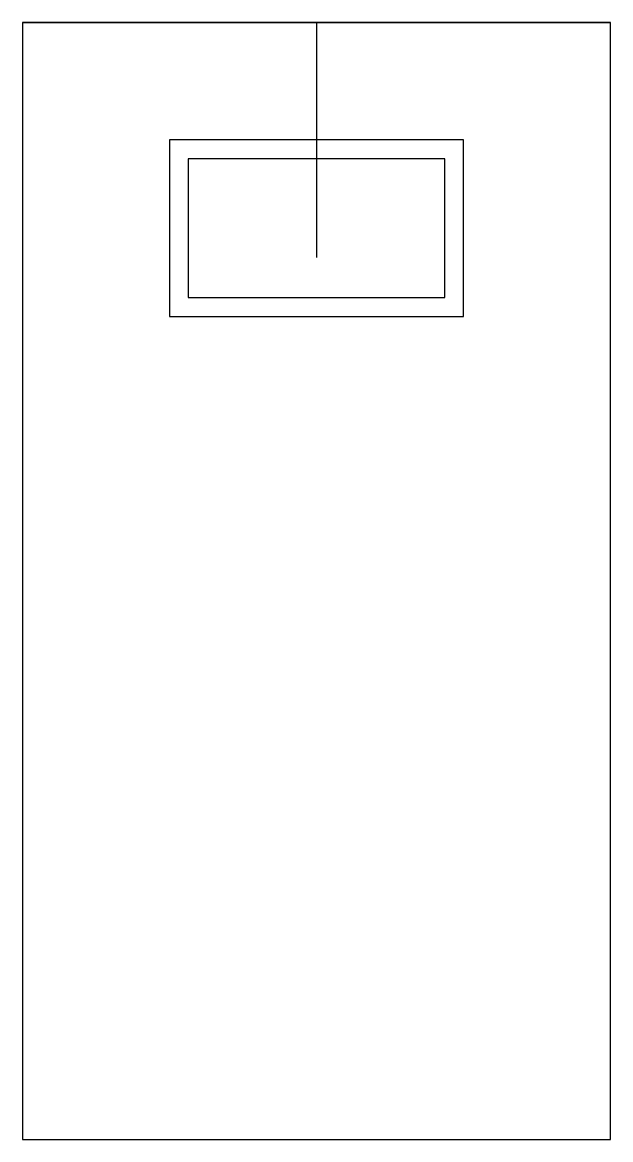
# Model space of a CAD drawing. Header units: millimetres. Extents: x -48.2 to -43.2, y -12 to -2.5.
import ezdxf

# ---------------------------------------------------------------- set-up
doc = ezdxf.new("R2010")
doc.units = ezdxf.units.MM
doc.layers.get('0').update_dxf_attribs({"linetype": 'CONTINUOUS'})

msp = doc.modelspace()

# ---------------------------------------------------------------- linework, layer by layer
for p, q in [((-48.2012, -2.5), (-43.2012, -2.5)), ((-45.7012, -2.5), (-45.7012, -4.5))]:
    msp.add_line(p, q)
for points in [[(-48.2012, -12), (-43.2012, -12), (-43.2012, -2.5), (-48.2012, -2.5)], [(-44.4512, -3.5), (-46.9512, -3.5), (-46.9512, -5), (-44.4512, -5)], [(-44.6112, -3.66), (-46.7912, -3.66), (-46.7912, -4.84), (-44.6112, -4.84)]]:
    msp.add_lwpolyline(points, close=True)

doc.saveas('drawing.dxf')
